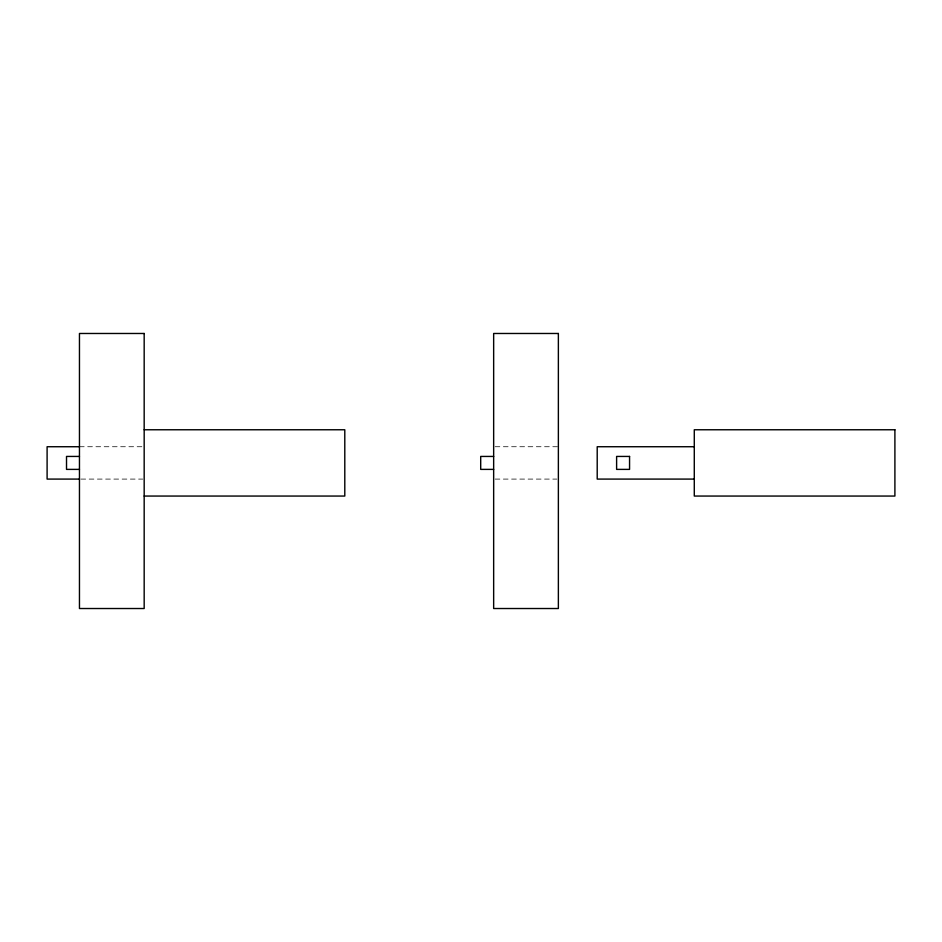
<?xml version="1.0" encoding="UTF-8"?>
<svg xmlns="http://www.w3.org/2000/svg" width="942" height="942" viewBox="0 0 942 942"><rect width="100%" height="100%" fill="white"/><g stroke="black" fill="none" stroke-linecap="round" stroke-linejoin="round"><path stroke-width="0.71" stroke-dasharray="4.71 3.53" d="M79.458 446.732L144.173 446.732M495.127 446.732L558.37 446.732M80.93 479.089L142.701 479.089M495.127 479.089L556.899 479.089"/><path stroke-width="1.41" d="M144.173 429.764L344.796 429.764L344.796 496.057L144.173 496.057M79.458 446.732L47.1 446.732L47.1 479.089L79.458 479.089M694.278 446.732L597.204 446.732L597.204 479.089L694.278 479.089M79.458 456.434L66.517 456.434L66.517 469.387L79.458 469.387M493.655 456.434L480.703 456.434L480.703 469.387L493.655 469.387M144.173 333.48L79.458 333.48L79.458 608.52L144.173 608.52L144.173 333.48M558.37 333.48L493.655 333.48L493.655 608.52L558.37 608.52L558.37 333.48M894.9 429.764L694.278 429.764L694.278 496.057L894.9 496.057L894.9 429.764M629.562 456.434L616.61 456.434L616.61 469.387L629.562 469.387L629.562 456.434"/></g></svg>
